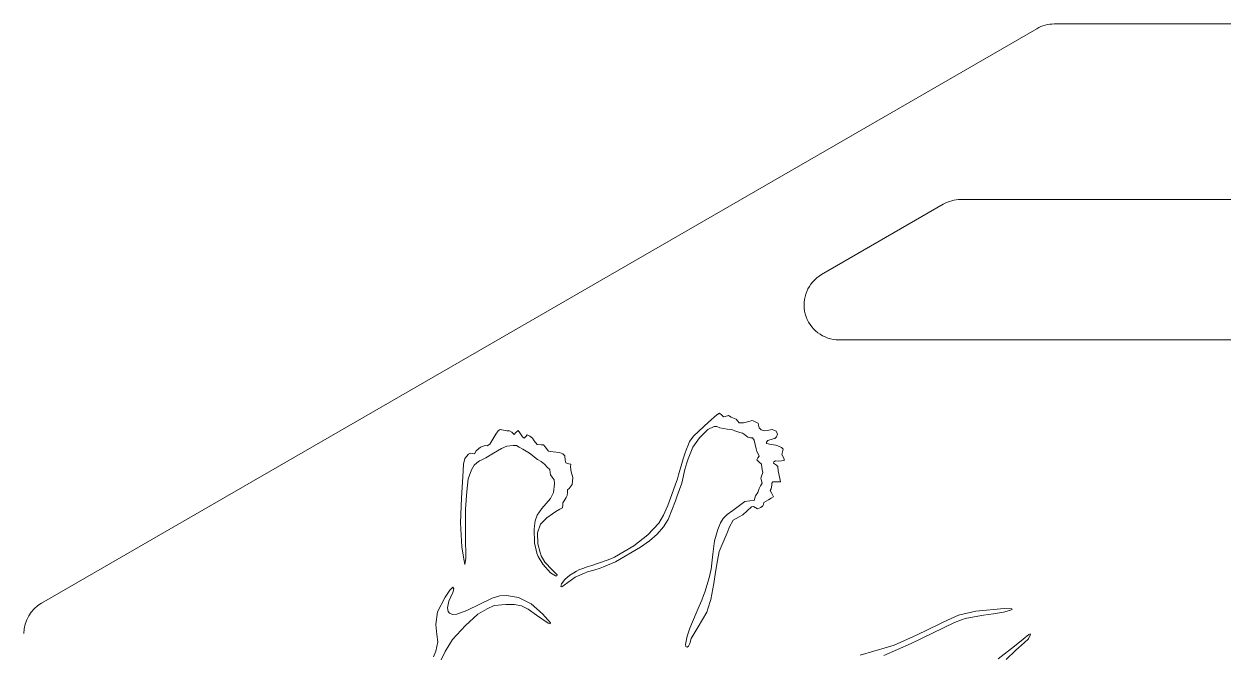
# Model space of a CAD drawing. Header units: inches. Extents: x 0.3 to 45.6, y 0.2 to 33.7.
# Drawn here: x 13.22 to 21.76, y 20.7 to 25.18 of the extents above; entities that cross this region are included whole.
import ezdxf

# ---------------------------------------------------------------- set-up
doc = ezdxf.new("R2010")
doc.units = ezdxf.units.IN
doc.header["$MEASUREMENT"] = 0

msp = doc.modelspace()

# ---------------------------------------------------------------- linework, layer by layer
at = {"color": 7, "linetype": 'Continuous', "lineweight": 15}
for p, q in [((20.429, 25.1436), (13.344, 21.0531)), ((20.554, 25.1771), (23.652, 25.1771)), ((24.719, 23.9271), (19.8889, 23.9271)), ((19.7639, 23.8936), (18.8979, 23.3936)), ((19.0229, 22.9271), (24.919, 22.9271)), ((18.0912, 22.3413), (18.1509, 22.3935)), ((18.1509, 22.3935), (18.1702, 22.4048)), ((18.1702, 22.4048), (18.1882, 22.391)), ((18.1882, 22.391), (18.1999, 22.3801)), ((18.2117, 22.3826), (18.2355, 22.3884)), ((18.2355, 22.3884), (18.2547, 22.3778)), ((17.9887, 22.243), (18.0912, 22.3413)), ((18.1318, 22.311), (18.0865, 22.2894)), ((18.1528, 22.3101), (18.1318, 22.311)), ((18.1727, 22.3014), (18.1528, 22.3101)), ((18.2249, 22.2917), (18.1727, 22.3014)), ((18.1999, 22.3801), (18.2117, 22.3826)), ((18.2547, 22.3778), (18.2777, 22.3667)), ((18.2777, 22.3667), (18.2895, 22.3626)), ((18.2895, 22.3626), (18.2991, 22.3502)), ((18.2991, 22.3502), (18.3111, 22.3362)), ((18.3111, 22.3362), (18.3423, 22.3369)), ((18.3423, 22.3369), (18.3898, 22.3483)), ((18.3898, 22.3483), (18.4016, 22.3532)), ((18.4016, 22.3532), (18.4103, 22.35)), ((18.4103, 22.35), (18.4335, 22.3395)), ((18.4335, 22.3395), (18.4458, 22.3333)), ((18.4458, 22.3333), (18.4474, 22.3208)), ((18.4474, 22.3208), (18.452, 22.3015)), ((18.452, 22.3015), (18.4675, 22.2867)), ((16.5347, 22.1849), (16.5783, 22.2556)), ((16.5783, 22.2556), (16.5937, 22.2805)), ((16.5937, 22.2805), (16.6092, 22.288)), ((16.6092, 22.288), (16.6326, 22.2833)), ((16.6326, 22.2833), (16.6573, 22.2806)), ((16.6573, 22.2806), (16.6744, 22.2806)), ((16.6744, 22.2806), (16.692, 22.2693)), ((16.692, 22.2693), (16.7098, 22.2544)), ((16.7098, 22.2544), (16.7214, 22.2689)), ((16.7214, 22.2689), (16.737, 22.2823)), ((16.737, 22.2823), (16.7483, 22.2653)), ((16.7483, 22.2653), (16.7683, 22.2363)), ((16.7683, 22.2363), (16.7803, 22.2284)), ((16.7803, 22.2284), (16.7908, 22.2388)), ((16.7908, 22.2388), (16.8009, 22.2523)), ((16.8009, 22.2523), (16.8212, 22.2415)), ((16.8212, 22.2415), (16.839, 22.2275)), ((16.839, 22.2275), (16.8517, 22.2076)), ((17.9577, 22.2037), (17.9887, 22.243)), ((18.0283, 22.2296), (17.9811, 22.1639)), ((18.0865, 22.2894), (18.0283, 22.2296)), ((18.2581, 22.2892), (18.2249, 22.2917)), ((18.279, 22.2792), (18.2581, 22.2892)), ((18.3159, 22.2667), (18.279, 22.2792)), ((18.334, 22.2636), (18.3159, 22.2667)), ((18.3481, 22.2537), (18.334, 22.2636)), ((18.3724, 22.2345), (18.3481, 22.2537)), ((18.392, 22.2308), (18.3724, 22.2345)), ((18.4062, 22.2287), (18.392, 22.2308)), ((18.4185, 22.2131), (18.4062, 22.2287)), ((18.4316, 22.1518), (18.4185, 22.2131)), ((18.4675, 22.2867), (18.4888, 22.2794)), ((18.4888, 22.2794), (18.511, 22.2827)), ((18.511, 22.2827), (18.5456, 22.2886)), ((18.5516, 22.2223), (18.5139, 22.2109)), ((18.5456, 22.2886), (18.5732, 22.2761)), ((18.5657, 22.2257), (18.5516, 22.2223)), ((18.5763, 22.236), (18.5657, 22.2257)), ((18.5732, 22.2761), (18.5846, 22.257)), ((18.5846, 22.257), (18.5763, 22.236)), ((16.4269, 22.117), (16.4375, 22.1368)), ((16.4375, 22.1368), (16.4683, 22.1625)), ((16.4683, 22.1625), (16.5028, 22.1745)), ((16.5028, 22.1745), (16.5177, 22.1726)), ((16.5177, 22.1726), (16.5347, 22.1849)), ((16.6196, 22.1545), (16.5618, 22.1204)), ((16.657, 22.1707), (16.6196, 22.1545)), ((16.7023, 22.1755), (16.657, 22.1707)), ((16.7263, 22.1757), (16.7023, 22.1755)), ((16.7448, 22.1644), (16.7263, 22.1757)), ((16.7699, 22.1501), (16.7448, 22.1644)), ((16.8178, 22.1212), (16.7699, 22.1501)), ((16.8517, 22.2076), (16.8715, 22.1825)), ((16.8715, 22.1825), (16.9021, 22.1806)), ((16.9021, 22.1806), (16.9175, 22.1806)), ((16.9175, 22.1806), (16.9283, 22.1663)), ((16.9283, 22.1663), (16.9527, 22.134)), ((16.9527, 22.134), (16.9856, 22.1306)), ((16.9856, 22.1306), (17.0304, 22.1256)), ((17.924, 22.1154), (17.9353, 22.1486)), ((17.9353, 22.1486), (17.9464, 22.1778)), ((17.9464, 22.1778), (17.9577, 22.2037)), ((17.9811, 22.1639), (17.9464, 22.0812)), ((18.4353, 22.1313), (18.4316, 22.1518)), ((18.4448, 22.117), (18.4353, 22.1313)), ((18.5139, 22.2109), (18.5043, 22.2)), ((18.5043, 22.2), (18.505, 22.1884)), ((18.505, 22.1884), (18.5381, 22.1834)), ((18.5381, 22.1834), (18.5714, 22.1778)), ((18.5714, 22.1778), (18.587, 22.1721)), ((18.587, 22.1721), (18.6127, 22.1607)), ((18.6127, 22.1607), (18.6231, 22.1482)), ((18.619, 22.1297), (18.615, 22.1105)), ((18.6231, 22.1482), (18.619, 22.1297)), ((16.3444, 21.9528), (16.349, 22.0431)), ((16.349, 22.0431), (16.3584, 22.0815)), ((16.3584, 22.0815), (16.3831, 22.1138)), ((16.3831, 22.1138), (16.3969, 22.1196)), ((16.3969, 22.1196), (16.4106, 22.1176)), ((16.4106, 22.1176), (16.4269, 22.117)), ((16.4432, 22.0515), (16.4237, 22.0361)), ((16.4631, 22.0666), (16.4432, 22.0515)), ((16.4788, 22.0723), (16.4631, 22.0666)), ((16.5079, 22.0866), (16.4788, 22.0723)), ((16.5618, 22.1204), (16.5079, 22.0866)), ((16.8749, 22.0759), (16.8178, 22.1212)), ((16.9015, 22.0612), (16.8749, 22.0759)), ((16.9248, 22.042), (16.9015, 22.0612)), ((16.9468, 22.0194), (16.9248, 22.042)), ((17.0304, 22.1256), (17.0557, 22.1167)), ((17.0557, 22.1167), (17.0691, 22.101)), ((17.0691, 22.101), (17.0721, 22.0717)), ((17.0721, 22.0717), (17.0759, 22.0513)), ((17.0759, 22.0513), (17.098, 22.0445)), ((17.098, 22.0445), (17.1114, 22.0415)), ((17.8908, 22.0056), (17.9021, 22.0461)), ((17.9021, 22.0461), (17.9131, 22.0806)), ((17.9131, 22.0806), (17.924, 22.1154)), ((17.938, 22.0519), (17.9248, 22.0034)), ((17.9464, 22.0812), (17.938, 22.0519)), ((18.4359, 22.0742), (18.4432, 22.0868)), ((18.4513, 22.0587), (18.4359, 22.0742)), ((18.4432, 22.0868), (18.4539, 22.0994)), ((18.4539, 22.0994), (18.4448, 22.117)), ((18.4697, 22.0424), (18.4513, 22.0587)), ((18.4709, 22.0197), (18.4697, 22.0424)), ((18.5584, 22.0595), (18.5556, 22.0491)), ((18.5556, 22.0491), (18.577, 22.036)), ((18.5701, 22.0655), (18.5584, 22.0595)), ((18.5942, 22.0646), (18.5701, 22.0655)), ((18.6299, 22.0684), (18.5942, 22.0646)), ((18.615, 22.1105), (18.624, 22.0935)), ((18.624, 22.0935), (18.6321, 22.0783)), ((18.6321, 22.0783), (18.6299, 22.0684)), ((16.4048, 22.003), (16.3805, 21.9372)), ((16.4237, 22.0361), (16.4048, 22.003)), ((16.9635, 22.0041), (16.9468, 22.0194)), ((16.9661, 21.9797), (16.9635, 22.0041)), ((16.9669, 21.9656), (16.9661, 21.9797)), ((16.9795, 21.9502), (16.9669, 21.9656)), ((17.1114, 22.0415), (17.1103, 22.0221)), ((17.1103, 22.0221), (17.1144, 21.9874)), ((17.1144, 21.9874), (17.1257, 21.9467)), ((17.8714, 21.937), (17.8797, 21.966)), ((17.8797, 21.966), (17.8908, 22.0056)), ((17.9248, 22.0034), (17.902, 21.9071)), ((18.4705, 21.9561), (18.4794, 21.9831)), ((18.4737, 22.0031), (18.4709, 22.0197)), ((18.4794, 21.9831), (18.4737, 22.0031)), ((18.577, 22.036), (18.586, 22.0246)), ((18.586, 22.0246), (18.5882, 21.9943)), ((18.5882, 21.9943), (18.5991, 21.9404)), ((16.3347, 21.8028), (16.3444, 21.9528)), ((16.3805, 21.9372), (16.3719, 21.8473)), ((16.9936, 21.9318), (16.9795, 21.9502)), ((16.9895, 21.8403), (16.9962, 21.902)), ((16.9962, 21.902), (16.9936, 21.9318)), ((17.1217, 21.8978), (17.0997, 21.8683)), ((17.1257, 21.9467), (17.1217, 21.8978)), ((17.8213, 21.7992), (17.8553, 21.8917)), ((17.8553, 21.8917), (17.8714, 21.937)), ((17.902, 21.9071), (17.87, 21.8167)), ((18.452, 21.869), (18.4631, 21.8889)), ((18.4631, 21.8889), (18.4738, 21.9073)), ((18.4645, 21.9435), (18.4705, 21.9561)), ((18.4678, 21.9327), (18.4645, 21.9435)), ((18.4738, 21.9073), (18.4678, 21.9327)), ((18.5432, 21.892), (18.5382, 21.8668)), ((18.5435, 21.9073), (18.5432, 21.892)), ((18.5506, 21.9169), (18.5435, 21.9073)), ((18.5812, 21.9171), (18.5506, 21.9169)), ((18.6046, 21.9169), (18.5812, 21.9171)), ((18.5991, 21.9404), (18.6046, 21.9169)), ((16.3273, 21.6233), (16.3347, 21.8028)), ((16.3719, 21.8473), (16.362, 21.7213)), ((16.9055, 21.7262), (16.9665, 21.7987)), ((16.9665, 21.7987), (16.9895, 21.8403)), ((17.0797, 21.8056), (17.0659, 21.7802)), ((17.0858, 21.8198), (17.0797, 21.8056)), ((17.0884, 21.8421), (17.0858, 21.8198)), ((17.0997, 21.8683), (17.0881, 21.8587)), ((17.0881, 21.8587), (17.0884, 21.8421)), ((17.813, 21.7742), (17.8213, 21.7992)), ((17.87, 21.8167), (17.8571, 21.7806)), ((18.4169, 21.7828), (18.4228, 21.7993)), ((18.4228, 21.7993), (18.4279, 21.8175)), ((18.4279, 21.8175), (18.4445, 21.8411)), ((18.4445, 21.8411), (18.452, 21.869)), ((18.5186, 21.7889), (18.5024, 21.7778)), ((18.5384, 21.8001), (18.5186, 21.7889)), ((18.5382, 21.8668), (18.5306, 21.8542)), ((18.5306, 21.8542), (18.5442, 21.8337)), ((18.5551, 21.8095), (18.5384, 21.8001)), ((18.5442, 21.8337), (18.5551, 21.8095)), ((16.362, 21.7213), (16.3612, 21.5241)), ((16.8734, 21.6799), (16.9055, 21.7262)), ((17.0056, 21.7056), (16.9811, 21.6889)), ((17.0348, 21.7223), (17.0056, 21.7056)), ((17.052, 21.7314), (17.0348, 21.7223)), ((17.0554, 21.752), (17.052, 21.7314)), ((17.0561, 21.7657), (17.0554, 21.752)), ((17.0659, 21.7802), (17.0561, 21.7657)), ((17.773, 21.6794), (17.7908, 21.7223)), ((17.7908, 21.7223), (17.802, 21.7473)), ((17.802, 21.7473), (17.813, 21.7742)), ((17.8571, 21.7806), (17.8041, 21.6471)), ((18.2245, 21.684), (18.2648, 21.7131)), ((18.2648, 21.7131), (18.3214, 21.7556)), ((18.3214, 21.7556), (18.3519, 21.7775)), ((18.3673, 21.7101), (18.3357, 21.6805)), ((18.3519, 21.7775), (18.3874, 21.7811)), ((18.3978, 21.7395), (18.3673, 21.7101)), ((18.3874, 21.7811), (18.4169, 21.7828)), ((18.4118, 21.7402), (18.3978, 21.7395)), ((18.44, 21.7253), (18.4118, 21.7402)), ((18.4651, 21.7337), (18.44, 21.7253)), ((18.4799, 21.745), (18.4651, 21.7337)), ((18.4827, 21.7543), (18.4799, 21.745)), ((18.4861, 21.7701), (18.4827, 21.7543)), ((18.5024, 21.7778), (18.4861, 21.7701)), ((16.3366, 21.4528), (16.3273, 21.6233)), ((16.8521, 21.5824), (16.8593, 21.639)), ((16.8593, 21.639), (16.8734, 21.6799)), ((16.8968, 21.6159), (16.8745, 21.5536)), ((16.9402, 21.6611), (16.8968, 21.6159)), ((16.9811, 21.6889), (16.9402, 21.6611)), ((17.6592, 21.5397), (17.7387, 21.6232)), ((17.7387, 21.6232), (17.773, 21.6794)), ((17.8041, 21.6471), (17.7718, 21.596)), ((18.1582, 21.5778), (18.1768, 21.6234)), ((18.1768, 21.6234), (18.1971, 21.6564)), ((18.1971, 21.6564), (18.2245, 21.684)), ((18.2675, 21.644), (18.2414, 21.5964)), ((18.3112, 21.6675), (18.2675, 21.644)), ((18.3357, 21.6805), (18.3112, 21.6675)), ((16.8525, 21.481), (16.8521, 21.5824)), ((16.8745, 21.5536), (16.8764, 21.4751)), ((17.5603, 21.4605), (17.6592, 21.5397)), ((17.7266, 21.5446), (17.6713, 21.4956)), ((17.7718, 21.596), (17.7266, 21.5446)), ((18.1362, 21.497), (18.1582, 21.5778)), ((18.2245, 21.5529), (18.1684, 21.4195)), ((18.2414, 21.5964), (18.2245, 21.5529)), ((16.3495, 21.3653), (16.3366, 21.4528)), ((16.3612, 21.5241), (16.3647, 21.3723)), ((16.8694, 21.4077), (16.8525, 21.481)), ((16.8764, 21.4751), (16.8929, 21.4139)), ((17.4235, 21.3806), (17.5603, 21.4605)), ((17.6085, 21.4516), (17.4297, 21.3464)), ((17.6713, 21.4956), (17.6085, 21.4516)), ((18.124, 21.4001), (18.1362, 21.497)), ((16.3574, 21.3278), (16.3495, 21.3653)), ((16.3647, 21.3723), (16.3574, 21.3278)), ((16.8797, 21.3842), (16.8694, 21.4077)), ((16.9138, 21.3294), (16.8797, 21.3842)), ((16.8929, 21.4139), (16.9019, 21.3889)), ((16.9019, 21.3889), (16.9275, 21.3448)), ((17.3648, 21.3561), (17.3981, 21.369)), ((17.3981, 21.369), (17.4235, 21.3806)), ((18.1106, 21.2946), (18.124, 21.4001)), ((18.1684, 21.4195), (18.1558, 21.3556)), ((16.9684, 21.2678), (16.9138, 21.3294)), ((16.9275, 21.3448), (16.98, 21.2893)), ((16.98, 21.2893), (17.0158, 21.2532)), ((17.1334, 21.2689), (17.1521, 21.2808)), ((17.1521, 21.2808), (17.168, 21.2889)), ((17.168, 21.2889), (17.1978, 21.3001)), ((17.1978, 21.3001), (17.2273, 21.3112)), ((17.2313, 21.2748), (17.2086, 21.2668)), ((17.2273, 21.3112), (17.262, 21.3214)), ((17.2757, 21.2883), (17.2313, 21.2748)), ((17.262, 21.3214), (17.3648, 21.3561)), ((17.3214, 21.3024), (17.2757, 21.2883)), ((17.3449, 21.3111), (17.3214, 21.3024)), ((17.4297, 21.3464), (17.3449, 21.3111)), ((18.0969, 21.2334), (18.1106, 21.2946)), ((18.1558, 21.3556), (18.1414, 21.2723)), ((17.0022, 21.247), (16.9684, 21.2678)), ((17.0122, 21.2465), (17.0022, 21.247)), ((17.0158, 21.2532), (17.0122, 21.2465)), ((17.0401, 21.1708), (17.0455, 21.1895)), ((17.0455, 21.1895), (17.0706, 21.2204)), ((17.1419, 21.237), (17.0644, 21.1816)), ((17.0706, 21.2204), (17.1039, 21.251)), ((17.1039, 21.251), (17.1334, 21.2689)), ((17.2086, 21.2668), (17.1419, 21.237)), ((18.0658, 21.1298), (18.0969, 21.2334)), ((18.1296, 21.1917), (18.1096, 21.0781)), ((18.1414, 21.2723), (18.1296, 21.1917)), ((16.2173, 21.0942), (16.2515, 21.145)), ((16.2718, 21.1287), (16.2438, 21.0673)), ((16.2515, 21.145), (16.2724, 21.1667)), ((16.2794, 21.1546), (16.2718, 21.1287)), ((16.2724, 21.1667), (16.2794, 21.1546)), ((16.5511, 21.0874), (16.6067, 21.1038)), ((16.6067, 21.1038), (16.6547, 21.1076)), ((16.6547, 21.1076), (16.7401, 21.0919)), ((17.049, 21.1697), (17.0401, 21.1708)), ((17.0644, 21.1816), (17.049, 21.1697)), ((18.0457, 21.0738), (18.0575, 21.1063)), ((18.0575, 21.1063), (18.0658, 21.1298)), ((16.1621, 20.9907), (16.2173, 21.0942)), ((16.2438, 21.0673), (16.2353, 21.02)), ((16.2353, 21.02), (16.2377, 20.9929)), ((16.3714, 21.0003), (16.5511, 21.0874)), ((16.5658, 21.0351), (16.5163, 21.011)), ((16.6492, 21.0435), (16.5658, 21.0351)), ((16.7123, 21.0425), (16.6492, 21.0435)), ((16.7615, 21.0323), (16.7123, 21.0425)), ((16.7401, 21.0919), (16.8295, 21.0476)), ((16.8094, 21.0087), (16.7615, 21.0323)), ((16.8295, 21.0476), (16.9107, 20.9767)), ((18.0048, 20.9806), (18.0269, 21.0306)), ((18.0269, 21.0306), (18.0457, 21.0738)), ((18.1096, 21.0781), (18.088, 21.0131)), ((16.1499, 20.9012), (16.1621, 20.9907)), ((16.2377, 20.9929), (16.2494, 20.98)), ((16.2494, 20.98), (16.2709, 20.9727)), ((16.2709, 20.9727), (16.2994, 20.9738)), ((16.2994, 20.9738), (16.3714, 21.0003)), ((16.4496, 20.9736), (16.3622, 20.8944)), ((16.5163, 21.011), (16.4496, 20.9736)), ((16.8683, 20.9674), (16.8094, 21.0087)), ((16.9502, 20.9097), (16.8683, 20.9674)), ((16.9107, 20.9767), (16.9686, 20.9131)), ((17.9584, 20.875), (18.0048, 20.9806)), ((18.0797, 20.9892), (18.019, 20.8834)), ((18.088, 21.0131), (18.0797, 20.9892)), ((19.7575, 20.9139), (19.8242, 20.9463)), ((19.8242, 20.9463), (19.8714, 20.9679)), ((19.8931, 20.9334), (19.8442, 20.9147)), ((19.8714, 20.9679), (19.9964, 20.9951)), ((19.9192, 20.942), (19.8931, 20.9334)), ((19.9842, 20.956), (19.9192, 20.942)), ((20.0492, 20.9667), (19.9842, 20.956)), ((19.9964, 20.9951), (20.1983, 21.0153)), ((20.1214, 20.9774), (20.0492, 20.9667)), ((20.1936, 20.9885), (20.1214, 20.9774)), ((20.2346, 21.0002), (20.1936, 20.9885)), ((20.1983, 21.0153), (20.2524, 21.0126)), ((20.2535, 21.0072), (20.2346, 21.0002)), ((20.2524, 21.0126), (20.2535, 21.0072)), ((16.1573, 20.8282), (16.1499, 20.9012)), ((16.3622, 20.8944), (16.2709, 20.7944)), ((16.9648, 20.9051), (16.9502, 20.9097)), ((16.9686, 20.9131), (16.9648, 20.9051)), ((17.9403, 20.8172), (17.9584, 20.875)), ((18.019, 20.8834), (17.9686, 20.7995)), ((19.8442, 20.9147), (19.5353, 20.7652)), ((19.552, 20.815), (19.6381, 20.855)), ((19.6381, 20.855), (19.7575, 20.9139)), ((16.1522, 20.7112), (16.1642, 20.777)), ((16.1642, 20.777), (16.1573, 20.8282)), ((16.2709, 20.7944), (16.2178, 20.7089)), ((17.9297, 20.7575), (17.9403, 20.8172)), ((17.9592, 20.7653), (17.9496, 20.7453)), ((17.9686, 20.7995), (17.9592, 20.7653)), ((19.5353, 20.7652), (19.3408, 20.6787)), ((19.4131, 20.7527), (19.552, 20.815)), ((20.2716, 20.7455), (20.332, 20.797)), ((20.3393, 20.7692), (20.2794, 20.7171)), ((20.332, 20.797), (20.3718, 20.8301)), ((20.3703, 20.799), (20.3393, 20.7692)), ((20.3853, 20.8282), (20.3703, 20.799)), ((20.3718, 20.8301), (20.3819, 20.8335)), ((20.3819, 20.8335), (20.3853, 20.8282)), ((16.1355, 20.6695), (16.1522, 20.7112)), ((16.2178, 20.7089), (16.1575, 20.5862)), ((17.9319, 20.7429), (17.9297, 20.7575)), ((17.9397, 20.7389), (17.9319, 20.7429)), ((17.9496, 20.7453), (17.9397, 20.7389)), ((19.1714, 20.6822), (19.3658, 20.7378)), ((19.3658, 20.7378), (19.4131, 20.7527)), ((20.1541, 20.6549), (20.2716, 20.7455)), ((20.2794, 20.7171), (20.2114, 20.6515))]:
    msp.add_line(p, q, dxfattribs=at)
for centre, start, end in [((20.554, 24.9271), 90, 120), ((19.8889, 23.6771), 90, 120), ((19.0229, 23.1771), 120, 270), ((13.469, 20.8366), 120, 180)]:
    msp.add_arc(centre, 0.25, start, end, dxfattribs=at)

doc.saveas('drawing.dxf')
